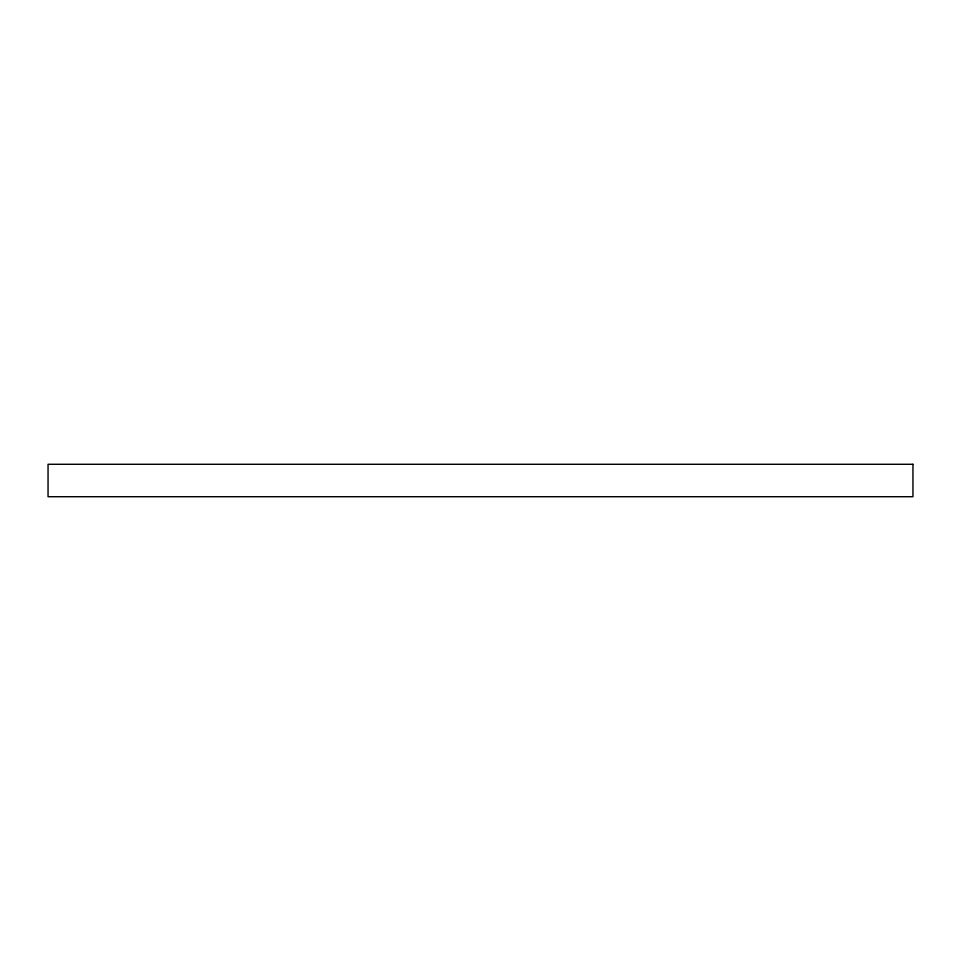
<?xml version="1.0" encoding="UTF-8"?>
<svg xmlns="http://www.w3.org/2000/svg" width="961" height="961" viewBox="0 0 961 961"><rect width="100%" height="100%" fill="white"/><g stroke="black" fill="none" stroke-linecap="round" stroke-linejoin="round"><path stroke-width="1.44" d="M912.95 464.283L48.05 464.283L48.05 496.717L912.95 496.717L912.95 464.283"/></g></svg>
